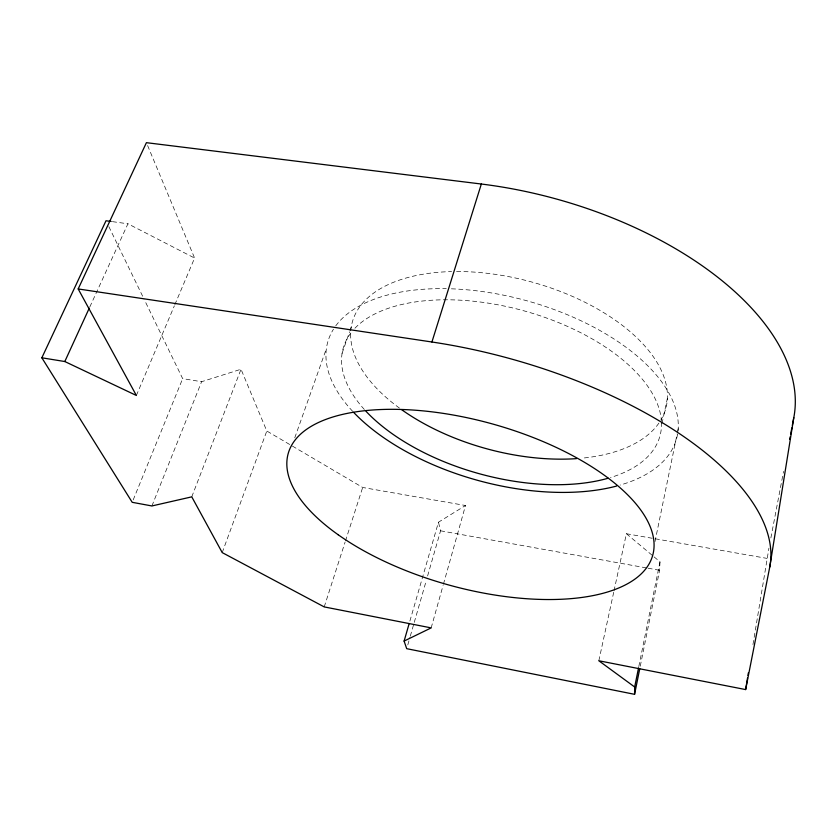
<?xml version="1.0" encoding="UTF-8"?>
<svg xmlns="http://www.w3.org/2000/svg" width="837" height="837" viewBox="0 0 837 837"><rect width="100%" height="100%" fill="white"/><g stroke="black" fill="none" stroke-linecap="round" stroke-linejoin="round"><path stroke-width="0.63" stroke-dasharray="4.18 3.14" d="M640.263 666.189L659.608 570.279L659.995 561.826L654.063 556.867M752.965 644.553L768.931 548.151M770.877 537.919L783.558 471.388M638.809 666.555L659.995 561.826M654.994 541.623L677.175 433.786M677.436 432.509L678.221 428.711M662.015 423.543L667.382 398.286M598.832 660.77L613.72 592.167M613.992 590.901L626.4 533.734L766.974 558.384M431.17 627.886L443.087 585.429M443.432 584.184L465.508 505.506L362.672 487.469L266.804 431.003L241.025 369.253L201.602 381.714L182.665 378.638L144.623 300.284M409.889 621.054L438.462 522.204L465.508 505.506M407.786 644.919L409.942 637.396M410.308 636.141L413.907 623.596M414.263 622.351L426.159 580.972M427.602 575.95L440.565 530.804L438.462 522.204M324.222 606.909L345.053 542.209M345.451 540.964L362.672 487.469M342.071 353.381L349.563 331.829M349.981 330.625L351.226 327.037M294.77 437.793L326.378 348.673M222.223 552.608L266.804 431.003M191.767 496.854L241.025 369.253M151.915 505.956L201.602 381.714M133.198 499.909L182.665 378.638M136.379 395.472L174.347 305.85M174.849 304.658L194.592 258.058L147.417 145.083M89.831 306.907L127.925 223.782L194.592 258.058M112.451 221.648L127.925 223.782M440.565 530.804L646.802 567.978M648.079 568.208L659.608 570.279M626.4 533.734L653.08 556.04M108.841 226.607L144.048 299.112M451.405 288.817A180.98 93.095 15.5 0 1 655.633 374.233A180.98 93.095 15.5 0 1 620.102 485.083M352.68 411.344A180.98 93.095 15.5 0 1 333.461 329.213M335.752 325.855A180.98 93.095 15.5 0 1 446.267 288.681M661.481 422.423A164.345 84.443 15.5 0 1 610.466 477.55M364.336 409.471A164.345 84.443 15.5 0 1 350.985 332.823M354.94 328.219A164.345 84.443 15.5 0 1 531.537 313.038A164.345 84.443 15.5 0 1 661.418 421.189M658.907 423.093A162.587 86.357 15.4 0 1 581.569 458.216M399.479 408.111A162.587 86.357 15.4 0 1 350.703 332.017M350.787 330.761A162.587 86.357 15.4 0 1 451.603 271.586M456.573 271.512A162.587 86.357 15.4 0 1 618.271 322.339A162.587 86.357 15.4 0 1 660.874 420.038"/><path stroke-width="1.26" d="M409.167 623.555L404.104 641.079L406.698 648.675L634.582 694.323L634.676 686.999L638.558 667.842M634.676 686.999L598.832 660.77L745.641 689.573L769.726 567.151L793.8 417.653A287.593 154.406 15.4 0 0 481.338 184.025L146.412 142.677L78.186 288.943L136.379 395.472L64.805 361.532L41.85 357.797L106.006 220.759L111.164 221.47M745.641 689.573L747.525 678.001M747.943 675.428L748.362 672.854M789.657 439.404L790.138 436.841M790.63 434.288L791.844 427.885M792.336 425.332L793.8 417.653M634.582 694.323L639.74 668.753M769.726 567.151A304.291 135.615 15.6 0 0 431.923 341.998L481.338 184.025M64.805 361.532L89.287 308.1M404.104 641.079L431.17 627.886L324.222 606.909L222.223 552.608L191.767 496.854L151.915 505.956L132.215 502.315L41.85 357.797M78.186 288.943L431.923 341.998M616.503 486.088A180.98 93.095 15.5 0 1 353.559 412.285M608.133 478.23A164.345 84.443 15.5 0 1 366.051 411.333M576.473 458.634A162.587 86.357 15.4 0 1 401.624 409.659M338.148 534.728A189.225 83.428 15.6 0 0 646.802 567.465A189.225 83.428 15.6 0 0 426.2 411.187A189.225 83.428 15.6 0 0 338.148 534.728"/></g></svg>
